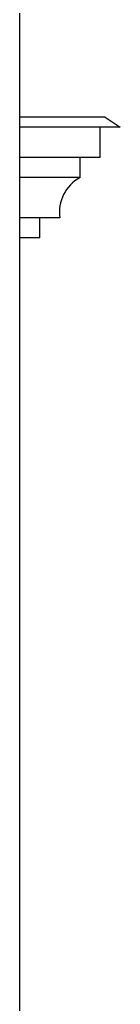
# Model space of a CAD drawing. Header units: inches. Extents: x 1397 to 20304, y -27267 to -746.
# Drawn here: x 14226.23 to 14231.23, y -23829.84 to -23780.92 of the extents above; entities that cross this region are included whole.
import ezdxf

# ---------------------------------------------------------------- set-up
doc = ezdxf.new("R2010")
doc.units = ezdxf.units.IN
doc.header["$LTSCALE"] = 17
doc.header["$MEASUREMENT"] = 0
doc.layers.add('25 BOT BAR', color=12, linetype='Continuous', lineweight=25)

msp = doc.modelspace()

# ---------------------------------------------------------------- linework, layer by layer
at = {"layer": '25 BOT BAR'}
for p, q in [((14226.234, -23868.134), (14226.234, -23769.759)), ((14230.484, -23785.759), (14226.234, -23785.759)), ((14230.484, -23785.759), (14231.234, -23786.259)), ((14231.234, -23786.259), (14226.234, -23786.259)), ((14230.234, -23787.759), (14230.234, -23786.259)), ((14230.234, -23787.759), (14226.234, -23787.759)), ((14229.234, -23788.759), (14229.234, -23787.759)), ((14229.234, -23788.759), (14226.234, -23788.759)), ((14228.234, -23790.759), (14226.234, -23790.759)), ((14227.234, -23791.759), (14227.234, -23790.759)), ((14227.234, -23791.759), (14226.234, -23791.759))]:
    msp.add_line(p, q, dxfattribs=at)
msp.add_arc((14230.146, -23790.466), 1.935, 118.1362, 188.7337, dxfattribs=at)

doc.saveas('drawing.dxf')
